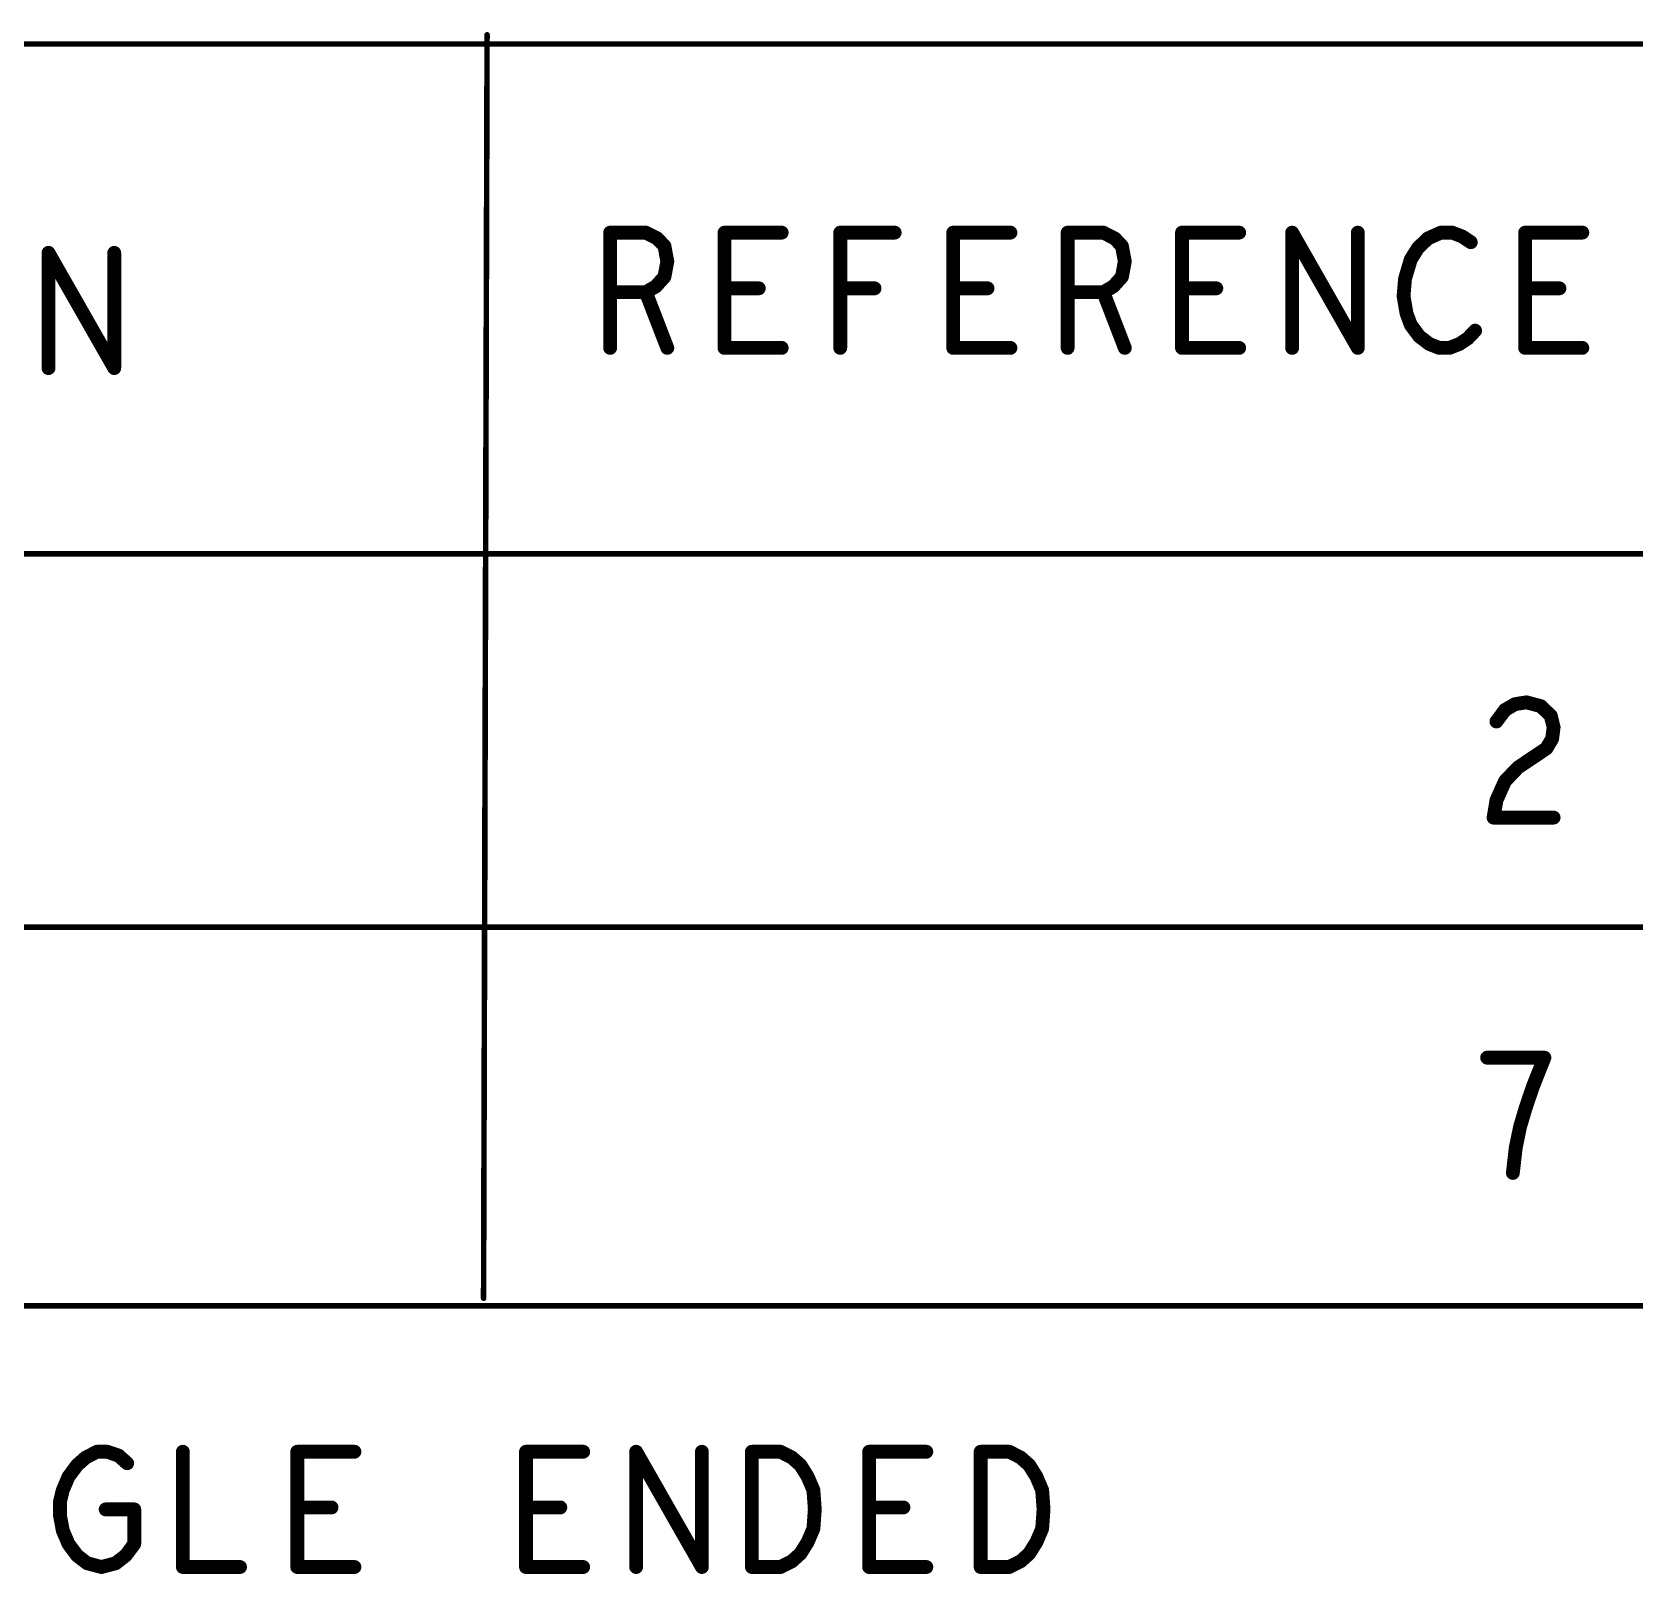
# Model space of a CAD drawing. Extents: x -14.2 to 19.9, y -5.2 to 16.9.
# Drawn here: x -6.786 to -5.048, y -3.035 to -1.363 of the extents above; entities that cross this region are included whole.
import ezdxf

# ---------------------------------------------------------------- set-up
doc = ezdxf.new("R2010")
doc.units = 0
doc.layers.get('0').update_dxf_attribs({"linetype": 'CONTINUOUS'})
doc.layers.add('FAB', color=2, linetype='CONTINUOUS')

# ---------------------------------------------------------------- blocks, each defined once
blk = doc.blocks.new('ROUND_1')
at = {"const_width": 0.003}
blk.add_lwpolyline([(-0.0015, 0, 1), (0.0015, 0, 1)], format="xyb", close=True, dxfattribs=at)
blk = doc.blocks.new('ROUND_105')
at = {"const_width": 0.0075}
blk.add_lwpolyline([(-0.00375, 0, 1), (0.00375, 0, 1)], format="xyb", close=True, dxfattribs=at)

msp = doc.modelspace()

# ---------------------------------------------------------------- linework, layer by layer
at = {"layer": 'FAB'}
for points, const_width in [([(-2.0097, -1.3757), (-12.4247, -1.3757)], 0.006), ([(-6.2929, -1.3658), (-6.2967, -2.7358)], 0.006), ([(-6.1595, -1.7053), (-6.1595, -1.5803)], 0.015), ([(-6.1595, -1.5803), (-6.1208, -1.5803)], 0.015), ([(-6.1208, -1.5803), (-6.1084, -1.5866)], 0.015), ([(-6.1084, -1.5866), (-6.1006, -1.5949)], 0.015), ([(-6.0355, -1.7053), (-6.0355, -1.5803)], 0.015), ([(-6.0355, -1.5803), (-5.9735, -1.5803)], 0.015), ([(-5.91, -1.7053), (-5.91, -1.5803)], 0.015), ([(-5.91, -1.5803), (-5.851, -1.5803)], 0.015), ([(-5.7875, -1.7053), (-5.7875, -1.5803)], 0.015), ([(-5.7875, -1.5803), (-5.7255, -1.5803)], 0.015), ([(-5.6635, -1.7053), (-5.6635, -1.5803)], 0.015), ([(-5.6635, -1.5803), (-5.6248, -1.5803)], 0.015), ([(-5.6248, -1.5803), (-5.6124, -1.5866)], 0.015), ([(-5.6124, -1.5866), (-5.6046, -1.5949)], 0.015), ([(-5.5395, -1.7053), (-5.5395, -1.5803)], 0.015), ([(-5.5395, -1.5803), (-5.4775, -1.5803)], 0.015), ([(-5.4201, -1.7053), (-5.4201, -1.5803)], 0.015), ([(-5.4201, -1.5803), (-5.3489, -1.7053)], 0.015), ([(-5.3489, -1.7053), (-5.3489, -1.5803)], 0.015), ([(-5.2729, -1.5866), (-5.2837, -1.597)], 0.015), ([(-5.2589, -1.5803), (-5.2729, -1.5866)], 0.015), ([(-5.2465, -1.5803), (-5.2589, -1.5803)], 0.015), ([(-5.2357, -1.5845), (-5.2465, -1.5803)], 0.015), ([(-5.2264, -1.5907), (-5.2357, -1.5845)], 0.015), ([(-5.1675, -1.7053), (-5.1675, -1.5803)], 0.015), ([(-5.1675, -1.5803), (-5.1055, -1.5803)], 0.015), ([(-6.7684, -1.7272), (-6.7684, -1.6022)], 0.015), ([(-6.7684, -1.6022), (-6.6971, -1.7272)], 0.015), ([(-6.6971, -1.7272), (-6.6971, -1.6022)], 0.015), ([(-6.1006, -1.5949), (-6.0975, -1.6116)], 0.015), ([(-5.6046, -1.5949), (-5.6015, -1.6116)], 0.015), ([(-5.2837, -1.597), (-5.2915, -1.6095)], 0.015), ([(-6.0975, -1.6116), (-6.1006, -1.6282)], 0.015), ([(-5.6015, -1.6116), (-5.6046, -1.6282)], 0.015), ([(-5.2915, -1.6095), (-5.2977, -1.6303)], 0.015), ([(-6.1099, -1.6386), (-6.1208, -1.6449)], 0.015), ([(-6.1006, -1.6282), (-6.1099, -1.6386)], 0.015), ([(-5.9983, -1.6407), (-6.0355, -1.6407)], 0.015), ([(-5.8728, -1.6407), (-5.91, -1.6407)], 0.015), ([(-5.7503, -1.6407), (-5.7875, -1.6407)], 0.015), ([(-5.6139, -1.6386), (-5.6248, -1.6449)], 0.015), ([(-5.6046, -1.6282), (-5.6139, -1.6386)], 0.015), ([(-5.5023, -1.6407), (-5.5395, -1.6407)], 0.015), ([(-5.2977, -1.6303), (-5.2993, -1.6491)], 0.015), ([(-5.1303, -1.6407), (-5.1675, -1.6407)], 0.015), ([(-6.1208, -1.6449), (-6.1595, -1.6449)], 0.015), ([(-6.1208, -1.6449), (-6.0975, -1.7053)], 0.015), ([(-5.6248, -1.6449), (-5.6635, -1.6449)], 0.015), ([(-5.6248, -1.6449), (-5.6015, -1.7053)], 0.015), ([(-5.2993, -1.6491), (-5.2961, -1.6678)], 0.015), ([(-5.2961, -1.6678), (-5.2915, -1.6803)], 0.015), ([(-5.2915, -1.6803), (-5.2822, -1.6928)], 0.015), ([(-5.2822, -1.6928), (-5.2713, -1.7011)], 0.015), ([(-5.2295, -1.6949), (-5.2217, -1.6866)], 0.015), ([(-5.9735, -1.7053), (-6.0355, -1.7053)], 0.015), ([(-5.7255, -1.7053), (-5.7875, -1.7053)], 0.015), ([(-5.4775, -1.7053), (-5.5395, -1.7053)], 0.015), ([(-5.2713, -1.7011), (-5.2605, -1.7053)], 0.015), ([(-5.2605, -1.7053), (-5.2497, -1.7053)], 0.015), ([(-5.2497, -1.7053), (-5.2388, -1.7011)], 0.015), ([(-5.2388, -1.7011), (-5.2295, -1.6949)], 0.015), ([(-5.1055, -1.7053), (-5.1675, -1.7053)], 0.015), ([(-12.4214, -1.9286), (-2.0084, -1.9286)], 0.006), ([(-5.1893, -2.0979), (-5.1785, -2.0916)], 0.015), ([(-5.1785, -2.0916), (-5.1661, -2.0896)], 0.015), ([(-5.1661, -2.0896), (-5.1506, -2.0937)], 0.015), ([(-5.1986, -2.1104), (-5.1893, -2.0979)], 0.015), ([(-5.1506, -2.0937), (-5.1397, -2.1041)], 0.015), ([(-5.1397, -2.1041), (-5.1366, -2.1166)], 0.015), ([(-5.1366, -2.1166), (-5.1382, -2.1291)], 0.015), ([(-5.1444, -2.1396), (-5.1754, -2.1604)], 0.015), ([(-5.1382, -2.1291), (-5.1444, -2.1396)], 0.015), ([(-5.1754, -2.1604), (-5.1893, -2.175)], 0.015), ([(-5.1893, -2.175), (-5.1986, -2.1958)], 0.015), ([(-5.1986, -2.1958), (-5.2017, -2.2146)], 0.015), ([(-5.2017, -2.2146), (-5.1366, -2.2146)], 0.015), ([(-7.4477, -2.3333), (-4.5927, -2.3333)], 0.006), ([(-5.1466, -2.4749), (-5.2087, -2.4749)], 0.015), ([(-5.159, -2.5061), (-5.1466, -2.4749)], 0.015), ([(-5.1668, -2.529), (-5.159, -2.5061)], 0.015), ([(-5.173, -2.5499), (-5.1668, -2.529)], 0.015), ([(-5.1777, -2.5728), (-5.173, -2.5499)], 0.015), ([(-5.1808, -2.5999), (-5.1777, -2.5728)], 0.015), ([(-12.4252, -2.7441), (-2.0065, -2.7441)], 0.006), ([(-6.7374, -2.9168), (-6.7281, -2.9085)], 0.015), ([(-6.7281, -2.9085), (-6.7157, -2.9022)], 0.015), ([(-6.7157, -2.9022), (-6.7048, -2.9022)], 0.015), ([(-6.7048, -2.9022), (-6.6924, -2.9064)], 0.015), ([(-6.6924, -2.9064), (-6.6831, -2.9147)], 0.015), ([(-6.6227, -2.9022), (-6.6227, -3.0272)], 0.015), ([(-6.4987, -3.0272), (-6.4987, -2.9022)], 0.015), ([(-6.4987, -2.9022), (-6.4367, -2.9022)], 0.015), ([(-6.2507, -3.0272), (-6.2507, -2.9022)], 0.015), ([(-6.2507, -2.9022), (-6.1887, -2.9022)], 0.015), ([(-6.1313, -3.0272), (-6.1313, -2.9022)], 0.015), ([(-6.1313, -2.9022), (-6.06, -3.0272)], 0.015), ([(-6.06, -3.0272), (-6.06, -2.9022)], 0.015), ([(-6.0058, -3.0272), (-6.0058, -2.9022)], 0.015), ([(-6.0058, -2.9022), (-5.9748, -2.9022)], 0.015), ([(-5.9748, -2.9022), (-5.9624, -2.9085)], 0.015), ([(-5.9624, -2.9085), (-5.9531, -2.9168)], 0.015), ([(-5.8787, -3.0272), (-5.8787, -2.9022)], 0.015), ([(-5.8787, -2.9022), (-5.8167, -2.9022)], 0.015), ([(-5.7578, -3.0272), (-5.7578, -2.9022)], 0.015), ([(-5.7578, -2.9022), (-5.7268, -2.9022)], 0.015), ([(-5.7268, -2.9022), (-5.7144, -2.9085)], 0.015), ([(-5.7144, -2.9085), (-5.7051, -2.9168)], 0.015), ([(-6.7467, -2.9293), (-6.7374, -2.9168)], 0.015), ([(-5.9531, -2.9168), (-5.9453, -2.9293)], 0.015), ([(-5.7051, -2.9168), (-5.6973, -2.9293)], 0.015), ([(-6.756, -2.9564), (-6.7529, -2.9439)], 0.015), ([(-6.7529, -2.9439), (-6.7467, -2.9293)], 0.015), ([(-5.9453, -2.9293), (-5.9391, -2.9439)], 0.015), ([(-5.9391, -2.9439), (-5.9376, -2.9647)], 0.015), ([(-5.6973, -2.9293), (-5.6911, -2.9439)], 0.015), ([(-5.6911, -2.9439), (-5.6896, -2.9647)], 0.015), ([(-6.756, -2.971), (-6.756, -2.9564)], 0.015), ([(-6.7529, -2.9876), (-6.756, -2.971)], 0.015), ([(-6.7064, -2.9647), (-6.6754, -2.9647)], 0.015), ([(-6.6754, -2.9647), (-6.6754, -3.0022)], 0.015), ([(-6.4615, -2.9626), (-6.4987, -2.9626)], 0.015), ([(-6.2135, -2.9626), (-6.2507, -2.9626)], 0.015), ([(-5.9376, -2.9647), (-5.9391, -2.9856)], 0.015), ([(-5.8415, -2.9626), (-5.8787, -2.9626)], 0.015), ([(-5.6896, -2.9647), (-5.6911, -2.9856)], 0.015), ([(-6.7467, -3.0022), (-6.7529, -2.9876)], 0.015), ([(-5.9391, -2.9856), (-5.9453, -3.0001)], 0.015), ([(-5.6911, -2.9856), (-5.6973, -3.0001)], 0.015), ([(-6.7374, -3.0147), (-6.7467, -3.0022)], 0.015), ([(-6.6754, -3.0022), (-6.6847, -3.0147)], 0.015), ([(-5.9531, -3.0126), (-5.9624, -3.021)], 0.015), ([(-5.9453, -3.0001), (-5.9531, -3.0126)], 0.015), ([(-5.7051, -3.0126), (-5.7144, -3.021)], 0.015), ([(-5.6973, -3.0001), (-5.7051, -3.0126)], 0.015), ([(-6.7265, -3.0231), (-6.7374, -3.0147)], 0.015), ([(-6.711, -3.0272), (-6.7265, -3.0231)], 0.015), ([(-6.6955, -3.0231), (-6.711, -3.0272)], 0.015), ([(-6.6847, -3.0147), (-6.6955, -3.0231)], 0.015), ([(-6.6227, -3.0272), (-6.5607, -3.0272)], 0.015), ([(-6.4367, -3.0272), (-6.4987, -3.0272)], 0.015), ([(-6.1887, -3.0272), (-6.2507, -3.0272)], 0.015), ([(-5.9748, -3.0272), (-6.0058, -3.0272)], 0.015), ([(-5.9624, -3.021), (-5.9748, -3.0272)], 0.015), ([(-5.8167, -3.0272), (-5.8787, -3.0272)], 0.015), ([(-5.7268, -3.0272), (-5.7578, -3.0272)], 0.015), ([(-5.7144, -3.021), (-5.7268, -3.0272)], 0.015)]:
    msp.add_lwpolyline(points, dxfattribs=dict(at, const_width=const_width))

# ---------------------------------------------------------------- block references
for name, p in [('ROUND_1', (-6.2929, -1.3658)), ('ROUND_105', (-6.1595, -1.5803)), ('ROUND_105', (-6.1595, -1.5803)), ('ROUND_105', (-6.1208, -1.5803)), ('ROUND_105', (-6.1208, -1.5803)), ('ROUND_105', (-6.1084, -1.5866)), ('ROUND_105', (-6.1084, -1.5866)), ('ROUND_105', (-6.0355, -1.5803)), ('ROUND_105', (-6.0355, -1.5803)), ('ROUND_105', (-5.9735, -1.5803)), ('ROUND_105', (-5.91, -1.5803)), ('ROUND_105', (-5.91, -1.5803)), ('ROUND_105', (-5.851, -1.5803)), ('ROUND_105', (-5.7875, -1.5803)), ('ROUND_105', (-5.7875, -1.5803)), ('ROUND_105', (-5.7255, -1.5803)), ('ROUND_105', (-5.6635, -1.5803)), ('ROUND_105', (-5.6635, -1.5803)), ('ROUND_105', (-5.6248, -1.5803)), ('ROUND_105', (-5.6248, -1.5803)), ('ROUND_105', (-5.6124, -1.5866)), ('ROUND_105', (-5.6124, -1.5866)), ('ROUND_105', (-5.5395, -1.5803)), ('ROUND_105', (-5.5395, -1.5803)), ('ROUND_105', (-5.4775, -1.5803)), ('ROUND_105', (-5.4201, -1.5803)), ('ROUND_105', (-5.4201, -1.5803)), ('ROUND_105', (-5.3489, -1.5803)), ('ROUND_105', (-5.2729, -1.5866)), ('ROUND_105', (-5.2729, -1.5866)), ('ROUND_105', (-5.2589, -1.5803)), ('ROUND_105', (-5.2589, -1.5803)), ('ROUND_105', (-5.2465, -1.5803)), ('ROUND_105', (-5.2465, -1.5803)), ('ROUND_105', (-5.2357, -1.5845)), ('ROUND_105', (-5.2357, -1.5845)), ('ROUND_105', (-5.1675, -1.5803)), ('ROUND_105', (-5.1675, -1.5803)), ('ROUND_105', (-5.1055, -1.5803)), ('ROUND_105', (-6.7684, -1.6022)), ('ROUND_105', (-6.7684, -1.6022)), ('ROUND_105', (-6.6971, -1.6022)), ('ROUND_105', (-6.1006, -1.5949)), ('ROUND_105', (-6.1006, -1.5949)), ('ROUND_105', (-5.6046, -1.5949)), ('ROUND_105', (-5.6046, -1.5949)), ('ROUND_105', (-5.2837, -1.597)), ('ROUND_105', (-5.2837, -1.597)), ('ROUND_105', (-5.2264, -1.5907)), ('ROUND_105', (-6.0975, -1.6116)), ('ROUND_105', (-6.0975, -1.6116)), ('ROUND_105', (-5.6015, -1.6116)), ('ROUND_105', (-5.6015, -1.6116)), ('ROUND_105', (-5.2915, -1.6095)), ('ROUND_105', (-5.2915, -1.6095)), ('ROUND_105', (-6.1099, -1.6386)), ('ROUND_105', (-6.1099, -1.6386)), ('ROUND_105', (-6.1006, -1.6282)), ('ROUND_105', (-6.1006, -1.6282)), ('ROUND_105', (-6.0355, -1.6407)), ('ROUND_105', (-5.9983, -1.6407)), ('ROUND_105', (-5.91, -1.6407)), ('ROUND_105', (-5.8728, -1.6407)), ('ROUND_105', (-5.7875, -1.6407)), ('ROUND_105', (-5.7503, -1.6407)), ('ROUND_105', (-5.6139, -1.6386)), ('ROUND_105', (-5.6139, -1.6386)), ('ROUND_105', (-5.6046, -1.6282)), ('ROUND_105', (-5.6046, -1.6282)), ('ROUND_105', (-5.5395, -1.6407)), ('ROUND_105', (-5.5023, -1.6407)), ('ROUND_105', (-5.2977, -1.6303)), ('ROUND_105', (-5.2977, -1.6303)), ('ROUND_105', (-5.1675, -1.6407)), ('ROUND_105', (-5.1303, -1.6407)), ('ROUND_105', (-6.1595, -1.6449)), ('ROUND_105', (-6.1208, -1.6449)), ('ROUND_105', (-6.1208, -1.6449)), ('ROUND_105', (-6.1208, -1.6449)), ('ROUND_105', (-5.6635, -1.6449)), ('ROUND_105', (-5.6248, -1.6449)), ('ROUND_105', (-5.6248, -1.6449)), ('ROUND_105', (-5.6248, -1.6449)), ('ROUND_105', (-5.2993, -1.6491)), ('ROUND_105', (-5.2993, -1.6491)), ('ROUND_105', (-5.2961, -1.6678)), ('ROUND_105', (-5.2961, -1.6678)), ('ROUND_105', (-5.2915, -1.6803)), ('ROUND_105', (-5.2915, -1.6803)), ('ROUND_105', (-5.2822, -1.6928)), ('ROUND_105', (-5.2822, -1.6928)), ('ROUND_105', (-5.2217, -1.6866)), ('ROUND_105', (-6.1595, -1.7053)), ('ROUND_105', (-6.0975, -1.7053)), ('ROUND_105', (-6.0355, -1.7053)), ('ROUND_105', (-6.0355, -1.7053)), ('ROUND_105', (-5.9735, -1.7053)), ('ROUND_105', (-5.91, -1.7053)), ('ROUND_105', (-5.7875, -1.7053)), ('ROUND_105', (-5.7875, -1.7053)), ('ROUND_105', (-5.7255, -1.7053)), ('ROUND_105', (-5.6635, -1.7053)), ('ROUND_105', (-5.6015, -1.7053)), ('ROUND_105', (-5.5395, -1.7053)), ('ROUND_105', (-5.5395, -1.7053)), ('ROUND_105', (-5.4775, -1.7053)), ('ROUND_105', (-5.4201, -1.7053)), ('ROUND_105', (-5.3489, -1.7053)), ('ROUND_105', (-5.3489, -1.7053)), ('ROUND_105', (-5.2713, -1.7011)), ('ROUND_105', (-5.2713, -1.7011)), ('ROUND_105', (-5.2605, -1.7053)), ('ROUND_105', (-5.2605, -1.7053)), ('ROUND_105', (-5.2497, -1.7053)), ('ROUND_105', (-5.2497, -1.7053)), ('ROUND_105', (-5.2388, -1.7011)), ('ROUND_105', (-5.2388, -1.7011)), ('ROUND_105', (-5.2295, -1.6949)), ('ROUND_105', (-5.2295, -1.6949)), ('ROUND_105', (-5.1675, -1.7053)), ('ROUND_105', (-5.1675, -1.7053)), ('ROUND_105', (-5.1055, -1.7053)), ('ROUND_105', (-6.7684, -1.7272)), ('ROUND_105', (-6.6971, -1.7272)), ('ROUND_105', (-6.6971, -1.7272)), ('ROUND_105', (-5.1785, -2.0916)), ('ROUND_105', (-5.1785, -2.0916)), ('ROUND_105', (-5.1661, -2.0896)), ('ROUND_105', (-5.1661, -2.0896)), ('ROUND_105', (-5.1893, -2.0979)), ('ROUND_105', (-5.1893, -2.0979)), ('ROUND_105', (-5.1506, -2.0937)), ('ROUND_105', (-5.1506, -2.0937)), ('ROUND_105', (-5.1397, -2.1041)), ('ROUND_105', (-5.1397, -2.1041)), ('ROUND_105', (-5.1986, -2.1104)), ('ROUND_105', (-5.1366, -2.1166)), ('ROUND_105', (-5.1366, -2.1166)), ('ROUND_105', (-5.1444, -2.1396)), ('ROUND_105', (-5.1444, -2.1396)), ('ROUND_105', (-5.1382, -2.1291)), ('ROUND_105', (-5.1382, -2.1291)), ('ROUND_105', (-5.1754, -2.1604)), ('ROUND_105', (-5.1754, -2.1604)), ('ROUND_105', (-5.1893, -2.175)), ('ROUND_105', (-5.1893, -2.175)), ('ROUND_105', (-5.1986, -2.1958)), ('ROUND_105', (-5.1986, -2.1958)), ('ROUND_105', (-5.2017, -2.2146)), ('ROUND_105', (-5.2017, -2.2146)), ('ROUND_105', (-5.1366, -2.2146)), ('ROUND_105', (-5.2087, -2.4749)), ('ROUND_105', (-5.1466, -2.4749)), ('ROUND_105', (-5.1466, -2.4749)), ('ROUND_105', (-5.159, -2.5061)), ('ROUND_105', (-5.159, -2.5061)), ('ROUND_105', (-5.1668, -2.529)), ('ROUND_105', (-5.1668, -2.529)), ('ROUND_105', (-5.173, -2.5499)), ('ROUND_105', (-5.173, -2.5499)), ('ROUND_105', (-5.1777, -2.5728)), ('ROUND_105', (-5.1777, -2.5728)), ('ROUND_105', (-5.1808, -2.5999)), ('ROUND_1', (-6.2967, -2.7358)), ('ROUND_105', (-6.7281, -2.9085)), ('ROUND_105', (-6.7281, -2.9085)), ('ROUND_105', (-6.7157, -2.9022)), ('ROUND_105', (-6.7157, -2.9022)), ('ROUND_105', (-6.7048, -2.9022)), ('ROUND_105', (-6.7048, -2.9022)), ('ROUND_105', (-6.6924, -2.9064)), ('ROUND_105', (-6.6924, -2.9064)), ('ROUND_105', (-6.6227, -2.9022)), ('ROUND_105', (-6.4987, -2.9022)), ('ROUND_105', (-6.4987, -2.9022)), ('ROUND_105', (-6.4367, -2.9022)), ('ROUND_105', (-6.2507, -2.9022)), ('ROUND_105', (-6.2507, -2.9022)), ('ROUND_105', (-6.1887, -2.9022)), ('ROUND_105', (-6.1313, -2.9022)), ('ROUND_105', (-6.1313, -2.9022)), ('ROUND_105', (-6.06, -2.9022)), ('ROUND_105', (-6.0058, -2.9022)), ('ROUND_105', (-6.0058, -2.9022)), ('ROUND_105', (-5.9748, -2.9022)), ('ROUND_105', (-5.9748, -2.9022)), ('ROUND_105', (-5.9624, -2.9085)), ('ROUND_105', (-5.9624, -2.9085)), ('ROUND_105', (-5.8787, -2.9022)), ('ROUND_105', (-5.8787, -2.9022)), ('ROUND_105', (-5.8167, -2.9022)), ('ROUND_105', (-5.7578, -2.9022)), ('ROUND_105', (-5.7578, -2.9022)), ('ROUND_105', (-5.7268, -2.9022)), ('ROUND_105', (-5.7268, -2.9022)), ('ROUND_105', (-5.7144, -2.9085)), ('ROUND_105', (-5.7144, -2.9085)), ('ROUND_105', (-6.7374, -2.9168)), ('ROUND_105', (-6.7374, -2.9168)), ('ROUND_105', (-6.6831, -2.9147)), ('ROUND_105', (-5.9531, -2.9168)), ('ROUND_105', (-5.9531, -2.9168)), ('ROUND_105', (-5.7051, -2.9168)), ('ROUND_105', (-5.7051, -2.9168)), ('ROUND_105', (-6.7529, -2.9439)), ('ROUND_105', (-6.7529, -2.9439)), ('ROUND_105', (-6.7467, -2.9293)), ('ROUND_105', (-6.7467, -2.9293)), ('ROUND_105', (-5.9453, -2.9293)), ('ROUND_105', (-5.9453, -2.9293)), ('ROUND_105', (-5.9391, -2.9439)), ('ROUND_105', (-5.9391, -2.9439)), ('ROUND_105', (-5.6973, -2.9293)), ('ROUND_105', (-5.6973, -2.9293)), ('ROUND_105', (-5.6911, -2.9439)), ('ROUND_105', (-5.6911, -2.9439)), ('ROUND_105', (-6.756, -2.9564)), ('ROUND_105', (-6.756, -2.9564)), ('ROUND_105', (-6.756, -2.971)), ('ROUND_105', (-6.756, -2.971)), ('ROUND_105', (-6.7064, -2.9647)), ('ROUND_105', (-6.6754, -2.9647)), ('ROUND_105', (-6.6754, -2.9647)), ('ROUND_105', (-6.4987, -2.9626)), ('ROUND_105', (-6.4615, -2.9626)), ('ROUND_105', (-6.2507, -2.9626)), ('ROUND_105', (-6.2135, -2.9626)), ('ROUND_105', (-5.9376, -2.9647)), ('ROUND_105', (-5.9376, -2.9647)), ('ROUND_105', (-5.8787, -2.9626)), ('ROUND_105', (-5.8415, -2.9626)), ('ROUND_105', (-5.6896, -2.9647)), ('ROUND_105', (-5.6896, -2.9647)), ('ROUND_105', (-6.7529, -2.9876)), ('ROUND_105', (-6.7529, -2.9876)), ('ROUND_105', (-5.9391, -2.9856)), ('ROUND_105', (-5.9391, -2.9856)), ('ROUND_105', (-5.6911, -2.9856)), ('ROUND_105', (-5.6911, -2.9856)), ('ROUND_105', (-6.7467, -3.0022)), ('ROUND_105', (-6.7467, -3.0022)), ('ROUND_105', (-6.6754, -3.0022)), ('ROUND_105', (-6.6754, -3.0022)), ('ROUND_105', (-5.9531, -3.0126)), ('ROUND_105', (-5.9531, -3.0126)), ('ROUND_105', (-5.9453, -3.0001)), ('ROUND_105', (-5.9453, -3.0001)), ('ROUND_105', (-5.7051, -3.0126)), ('ROUND_105', (-5.7051, -3.0126)), ('ROUND_105', (-5.6973, -3.0001)), ('ROUND_105', (-5.6973, -3.0001)), ('ROUND_105', (-6.7374, -3.0147)), ('ROUND_105', (-6.7374, -3.0147)), ('ROUND_105', (-6.7265, -3.0231)), ('ROUND_105', (-6.7265, -3.0231)), ('ROUND_105', (-6.711, -3.0272)), ('ROUND_105', (-6.711, -3.0272)), ('ROUND_105', (-6.6955, -3.0231)), ('ROUND_105', (-6.6955, -3.0231)), ('ROUND_105', (-6.6847, -3.0147)), ('ROUND_105', (-6.6847, -3.0147)), ('ROUND_105', (-6.6227, -3.0272)), ('ROUND_105', (-6.6227, -3.0272)), ('ROUND_105', (-6.5607, -3.0272)), ('ROUND_105', (-6.4987, -3.0272)), ('ROUND_105', (-6.4987, -3.0272)), ('ROUND_105', (-6.4367, -3.0272)), ('ROUND_105', (-6.2507, -3.0272)), ('ROUND_105', (-6.2507, -3.0272)), ('ROUND_105', (-6.1887, -3.0272)), ('ROUND_105', (-6.1313, -3.0272)), ('ROUND_105', (-6.06, -3.0272)), ('ROUND_105', (-6.06, -3.0272)), ('ROUND_105', (-6.0058, -3.0272)), ('ROUND_105', (-6.0058, -3.0272)), ('ROUND_105', (-5.9748, -3.0272)), ('ROUND_105', (-5.9748, -3.0272)), ('ROUND_105', (-5.9624, -3.021)), ('ROUND_105', (-5.9624, -3.021)), ('ROUND_105', (-5.8787, -3.0272)), ('ROUND_105', (-5.8787, -3.0272)), ('ROUND_105', (-5.8167, -3.0272)), ('ROUND_105', (-5.7578, -3.0272)), ('ROUND_105', (-5.7578, -3.0272)), ('ROUND_105', (-5.7268, -3.0272)), ('ROUND_105', (-5.7268, -3.0272)), ('ROUND_105', (-5.7144, -3.021)), ('ROUND_105', (-5.7144, -3.021))]:
    msp.add_blockref(name, p, dxfattribs=at)

doc.saveas('drawing.dxf')
